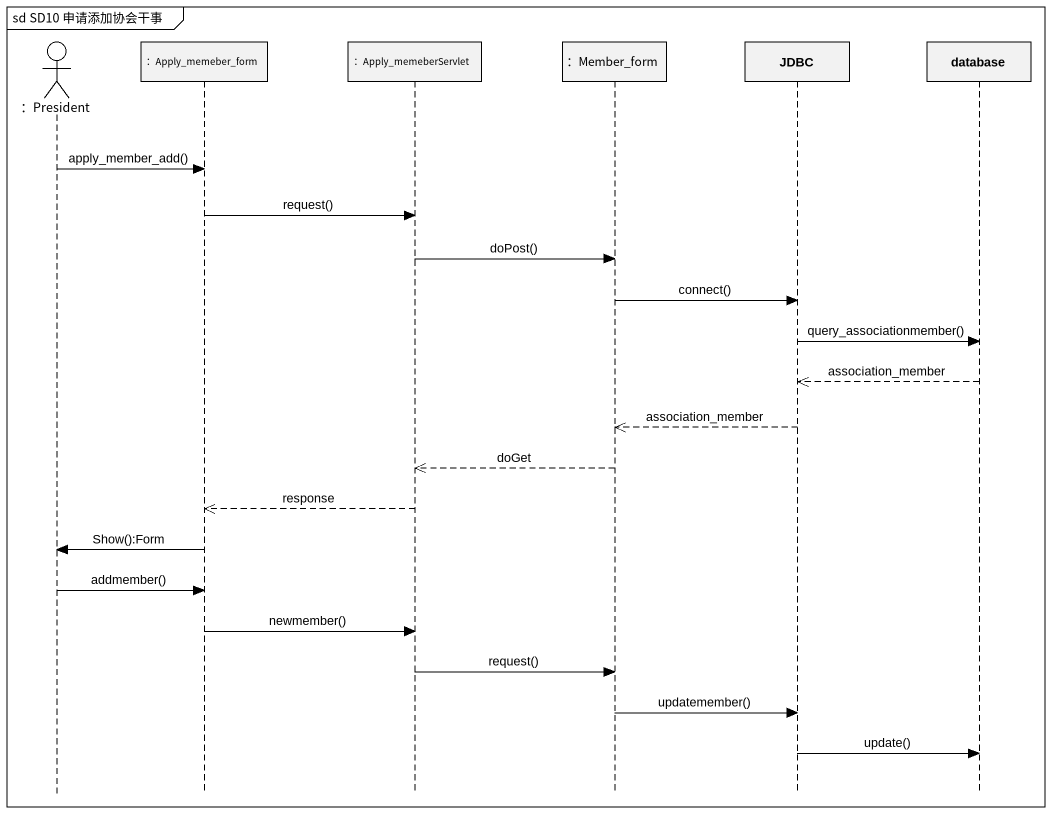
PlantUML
@startuml
mainframe sd SD10 申请添加协会干事
hide footbox
actor "：President" as President
participant "：Apply_memeber_form" as Apply_memeber_form
participant "：Apply_memeberServlet" as Apply_memeberServlet
participant "：Member_form" as Member_form
participant JDBC
participant "database" as database_

President -> Apply_memeber_form : apply_member_add()
Apply_memeber_form -> Apply_memeberServlet : request()
Apply_memeberServlet -> Member_form : doPost()
Member_form -> JDBC : connect()
JDBC -> database_ : query_associationmember()
database_ -->> JDBC : association_member
JDBC -->> Member_form : association_member
Member_form -->> Apply_memeberServlet : doGet
Apply_memeberServlet -->> Apply_memeber_form : response
Apply_memeber_form -> President : Show():Form
President -> Apply_memeber_form : addmember()
Apply_memeber_form -> Apply_memeberServlet : newmember()
Apply_memeberServlet -> Member_form : request()
Member_form -> JDBC : updatemember()
JDBC -> database_ : update()
@enduml
